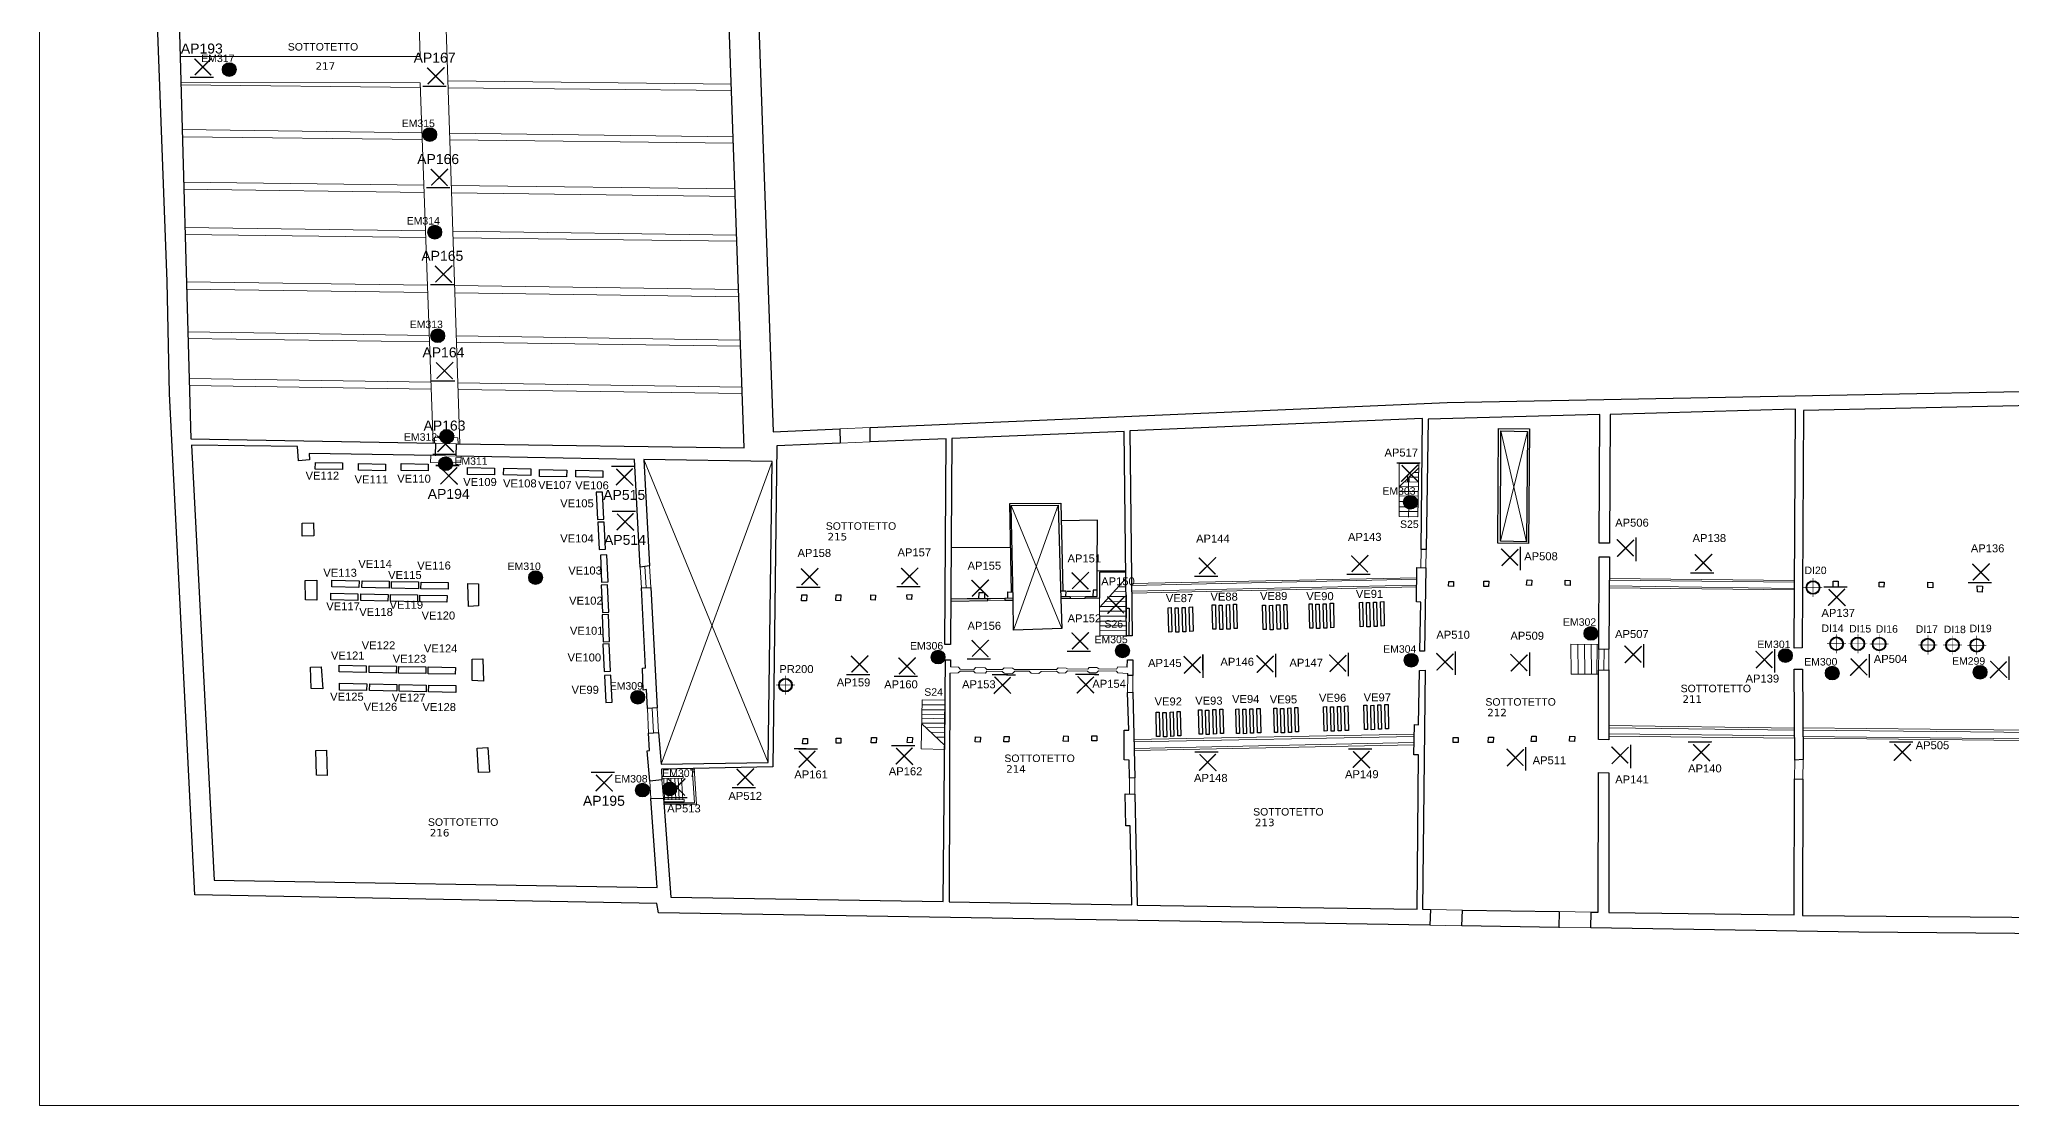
# Model space of a CAD drawing. Header units: metres. Extents: x -5474 to 6366, y -12497 to -4097.
# Drawn here: x -5474 to 2414, y -12497 to -8233 of the extents above; entities that cross this region are included whole.
import ezdxf
from ezdxf.enums import TextEntityAlignment as Align

# ---------------------------------------------------------------- set-up
doc = ezdxf.new("R2010")
doc.units = ezdxf.units.M
doc.header["$LTSCALE"] = 0.0125
for name, color, linetype in [('CODICE EMERGENZE', 190, 'Continuous'), ('CODICE LAMPADINE', 150, 'Continuous'), ('LAMPADE DI EMERGENZA', 3, 'Continuous')]:
    doc.layers.add(name, color=color, linetype=linetype)
for name, color, linetype, lineweight in [('LAMPADINE', 30, 'Continuous', 30), ('MURI', 7, 'Continuous', 9), ('VANI', 66, 'Continuous', 9)]:
    doc.layers.add(name, color=color, linetype=linetype, lineweight=lineweight)
doc.styles.add('ducale_200', font='ARIAL.TTF', dxfattribs={"height": 1})
doc.styles.get("Standard").update_dxf_attribs({"font": 'romans.shx'})

# ---------------------------------------------------------------- blocks, each defined once
blk = doc.blocks.new('re')
at = {"const_width": 0.3}
for points in [[(51.55, 419.05), (51.66, 413.81)], [(55.72, 418.12), (52.08, 414.34)], [(52.09, 417.95), (55.87, 414.31)]]:
    blk.add_lwpolyline(points, dxfattribs=at)
blk = doc.blocks.new('5ea4y')
h = blk.add_hatch(color=256)
edge = h.paths.add_edge_path(flags=16)
edge.add_arc((973, 697), 102, 0, 360)
edge = h.paths.add_edge_path()
edge.add_arc((973, 697), 112, 0, 360)
at = {"const_width": 10}
for points in [[(1130, 697), (815, 697)], [(973, 855), (973, 540)]]:
    blk.add_lwpolyline(points, dxfattribs=at)
for radius in [112, 102]:
    blk.add_circle((973, 697), radius)
at = {"color": 160, "insert": (996, 726), "char_height": 2, "width": 10.79, "attachment_point": 1, "style": 'ducale_200'}
blk.add_mtext('{\\H0.75x; }', dxfattribs=at)

msp = doc.modelspace()

# ---------------------------------------------------------------- hatches: boundary and pattern name
at = {"layer": 'LAMPADE DI EMERGENZA'}
for color, points in [(256, [(-4741.9, -8353.8, 1), (-4686.9, -8353.8, 1)]), (256, [(-3940.2, -8613.7, 1), (-3885.2, -8613.7, 1)]), (256, [(-3920.3, -9003.8, 1), (-3865.3, -9003.8, 1)]), (256, [(-3908.3, -9418, 1), (-3853.3, -9418, 1)]), (256, [(-3872.4, -9821.3, 1), (-3817.4, -9821.3, 1)]), (256, [(-3876.7, -9929.9, 1), (-3821.7, -9929.9, 1)]), (256, [(-17.9, -10084.3, 1), (37.1, -10084.3, 1)]), (256, [(-3516.5, -10385.5, 1), (-3461.6, -10385.5, 1)]), (256, [(704.5, -10608.5, 1), (759.5, -10608.5, 1)]), (256, [(-1907.2, -10703.6, 1), (-1852.2, -10703.6, 1)]), (256, [(-1169.2, -10678.3, 1), (-1114.2, -10678.3, 1)]), (256, [(-14.7, -10716.4, 1), (40.3, -10716.4, 1)]), (256, [(1481.8, -10697.6, 1), (1536.8, -10697.6, 1)]), (256, [(1669.3, -10767.5, 1), (1724.3, -10767.5, 1)]), (256, [(2260.4, -10764.3, 1), (2315.4, -10764.3, 1)]), (5, [(-3108.2, -10864.1, 1), (-3053.2, -10864.1, 1)]), (256, [(-3089.4, -11235.3, 1), (-3034.4, -11235.3, 1)]), (256, [(-2980.3, -11230.9, 1), (-2925.4, -11230.9, 1)])]:
    msp.add_hatch(color=color, dxfattribs=at).paths.add_polyline_path(points)

# ---------------------------------------------------------------- linework, layer by layer
for centre in [(-4714.4, -8353.8), (-3912.7, -8613.7), (-3892.8, -9003.8), (-3880.8, -9418), (-3844.9, -9821.3), (-3849.2, -9929.9), (9.6, -10084.3), (-3489, -10385.5), (732, -10608.5), (-1879.7, -10703.6), (-1141.7, -10678.3), (12.8, -10716.4), (1509.3, -10697.6), (1696.8, -10767.5), (2287.9, -10764.3), (-3061.9, -11235.3), (-2952.9, -11230.9)]:
    msp.add_circle(centre, 27.5, dxfattribs=at)
at = {"layer": 'LAMPADE DI EMERGENZA', "color": 5}
msp.add_circle((-3080.7, -10864.1), 27.5, dxfattribs=at)
at = {"layer": 'LAMPADINE'}
for points in [[(-4370.1, -9924.7), (-4261.7, -9926.7), (-4262.2, -9953.7), (-4370.6, -9951.7)], [(-4197.3, -9929.1), (-4088.9, -9931.2), (-4089.4, -9958.2), (-4197.8, -9956.2)], [(-4026.9, -9929.6), (-3918.5, -9931.6), (-3919, -9958.7), (-4027.5, -9956.6)], [(-3761.6, -9945.6), (-3653.2, -9947.7), (-3653.7, -9974.7), (-3762.1, -9972.6)], [(-3616.6, -9948.1), (-3508.2, -9950.1), (-3508.7, -9977.1), (-3617.2, -9975.1)], [(-3473.3, -9953.5), (-3364.9, -9955.6), (-3365.4, -9982.6), (-3473.8, -9980.5)], [(-3328.4, -9956), (-3220, -9958), (-3220.5, -9985.1), (-3328.9, -9983)], [(-3246.4, -10044.4), (-3241.5, -10153.1), (-3216.1, -10152), (-3221, -10043.3)], [(-3240, -10164.4), (-3235.1, -10273.1), (-3209.7, -10272), (-3214.7, -10163.3)], [(-3229.9, -10295.3), (-3225, -10404), (-3199.6, -10402.9), (-3204.6, -10294.2)], [(-4303.8, -10395.8), (-4195.4, -10397.9), (-4195.9, -10424.9), (-4304.3, -10422.9)], [(-4183.3, -10398.3), (-4074.9, -10400.4), (-4075.4, -10427.4), (-4183.8, -10425.3)], [(-4065.3, -10400.8), (-3956.9, -10402.8), (-3957.4, -10429.8), (-4065.8, -10427.8)], [(-3947.3, -10403.2), (-3838.9, -10405.3), (-3839.4, -10432.3), (-3947.8, -10430.2)], [(-4308.2, -10447.9), (-4199.8, -10450), (-4200.3, -10477), (-4308.7, -10475)], [(-4187.7, -10450.4), (-4079.3, -10452.5), (-4079.8, -10479.5), (-4188.2, -10477.4)], [(-4069.7, -10452.9), (-3961.3, -10454.9), (-3961.8, -10481.9), (-4070.2, -10479.9)], [(-3951.7, -10455.3), (-3843.3, -10457.4), (-3843.8, -10484.4), (-3952.2, -10482.3)], [(-3226.6, -10415.8), (-3221.7, -10524.5), (-3196.3, -10523.3), (-3201.3, -10414.6)], [(-383.3, -10490.6), (-380.8, -10588.1), (-393, -10588.4), (-395.6, -10491)], [(-327.1, -10489.8), (-324.5, -10587.3), (-336.8, -10587.6), (-339.3, -10490.1)], [(-298.5, -10488), (-296, -10585.5), (-308.3, -10585.8), (-310.8, -10488.3)], [(-182, -10484.1), (-179.4, -10581.6), (-191.7, -10582), (-194.3, -10484.5)], [(-154.2, -10485.1), (-151.6, -10582.6), (-163.9, -10582.9), (-166.5, -10485.4)], [(-125.7, -10483.3), (-123.1, -10580.8), (-135.4, -10581.1), (-138, -10483.6)], [(-97.2, -10481.5), (-94.6, -10579), (-106.9, -10579.3), (-109.5, -10481.8)], [(-3223.4, -10533.8), (-3218.5, -10642.5), (-3193.1, -10641.4), (-3198.1, -10532.6)], [(-947.1, -10505.5), (-944.5, -10603), (-956.8, -10603.3), (-959.4, -10505.8)], [(-919.3, -10506.5), (-916.8, -10603.9), (-929.1, -10604.3), (-931.6, -10506.8)], [(-890.8, -10504.7), (-888.2, -10602.2), (-900.5, -10602.5), (-903.1, -10505)], [(-862.3, -10502.9), (-859.7, -10600.4), (-872, -10600.7), (-874.6, -10503.2)], [(-770.5, -10494.5), (-767.9, -10592), (-780.2, -10592.3), (-782.8, -10494.9)], [(-742.7, -10495.5), (-740.2, -10593), (-752.5, -10593.3), (-755, -10495.8)], [(-714.2, -10493.7), (-711.6, -10591.2), (-723.9, -10591.5), (-726.5, -10494)], [(-685.7, -10491.9), (-683.1, -10589.4), (-695.4, -10589.7), (-698, -10492.2)], [(-569.3, -10495.3), (-566.8, -10592.8), (-579.1, -10593.1), (-581.6, -10495.7)], [(-541.6, -10496.3), (-539, -10593.8), (-551.3, -10594.1), (-553.9, -10496.6)], [(-513.1, -10494.5), (-510.5, -10592), (-522.8, -10592.3), (-525.4, -10494.8)], [(-484.5, -10492.7), (-482, -10590.2), (-494.3, -10590.5), (-496.8, -10493)], [(-355.6, -10491.6), (-353, -10589), (-365.3, -10589.4), (-367.9, -10491.9)], [(-3220.2, -10651.8), (-3215.3, -10760.5), (-3189.9, -10759.4), (-3194.9, -10650.7)], [(-4275, -10735.8), (-4166.6, -10737.8), (-4167.1, -10764.8), (-4275.5, -10762.8)], [(-4154.6, -10738.2), (-4046.1, -10740.3), (-4046.7, -10767.3), (-4155.1, -10765.2)], [(-4036.5, -10740.7), (-3928.1, -10742.7), (-3928.6, -10769.7), (-4037, -10767.7)], [(-3918.5, -10743.1), (-3810.1, -10745.2), (-3810.6, -10772.2), (-3919, -10770.1)], [(-3213.7, -10776.8), (-3208.8, -10885.5), (-3183.4, -10884.3), (-3188.4, -10775.6)], [(-4273.2, -10808.2), (-4164.8, -10810.3), (-4165.3, -10837.3), (-4273.7, -10835.2)], [(-4152.7, -10810.7), (-4044.3, -10812.7), (-4044.8, -10839.7), (-4153.2, -10837.7)], [(-4034.7, -10813.1), (-3926.3, -10815.2), (-3926.8, -10842.2), (-4035.2, -10840.1)], [(-3916.7, -10815.6), (-3808.3, -10817.6), (-3808.8, -10844.6), (-3917.2, -10842.6)], [(-995.5, -10923.7), (-992.9, -11021.2), (-1005.2, -11021.5), (-1007.8, -10924)], [(-967.7, -10924.7), (-965.1, -11022.1), (-977.4, -11022.5), (-980, -10925)], [(-939.2, -10922.9), (-936.6, -11020.4), (-948.9, -11020.7), (-951.5, -10923.2)], [(-910.7, -10921.1), (-908.1, -11018.6), (-920.4, -11018.9), (-923, -10921.4)], [(-824.9, -10914.2), (-822.3, -11011.7), (-834.6, -11012.1), (-837.2, -10914.6)], [(-797.1, -10915.2), (-794.6, -11012.7), (-806.9, -11013), (-809.4, -10915.5)], [(-768.6, -10913.4), (-766, -11010.9), (-778.3, -11011.2), (-780.9, -10913.7)], [(-740.1, -10911.6), (-737.5, -11009.1), (-749.8, -11009.4), (-752.4, -10911.9)], [(-676.4, -10911.1), (-673.8, -11008.6), (-686.1, -11008.9), (-688.7, -10911.4)], [(-648.7, -10912), (-646.1, -11009.5), (-658.4, -11009.8), (-661, -10912.3)], [(-620.1, -10910.2), (-617.6, -11007.7), (-629.9, -11008), (-632.4, -10910.6)], [(-591.6, -10908.5), (-589, -11005.9), (-601.3, -11006.3), (-603.9, -10908.8)], [(-524.8, -10907.9), (-522.2, -11005.4), (-534.5, -11005.7), (-537.1, -10908.3)], [(-497, -10908.9), (-494.5, -11006.3), (-506.8, -11006.7), (-509.3, -10909.2)], [(-468.5, -10907.1), (-465.9, -11004.6), (-478.2, -11004.9), (-480.8, -10907.4)], [(-440, -10905.3), (-437.4, -11002.8), (-449.7, -11003.1), (-452.3, -10905.6)], [(-325.8, -10901.6), (-323.2, -10999.1), (-335.5, -10999.4), (-338.1, -10901.9)], [(-298, -10902.6), (-295.4, -11000), (-307.7, -11000.4), (-310.3, -10902.9)], [(-269.5, -10900.8), (-266.9, -10998.2), (-279.2, -10998.6), (-281.8, -10901.1)], [(-241, -10899), (-238.4, -10996.5), (-250.7, -10996.8), (-253.3, -10899.3)], [(-164.7, -10895.3), (-162.1, -10992.8), (-174.4, -10993.1), (-177, -10895.6)], [(-136.9, -10896.2), (-134.3, -10993.7), (-146.6, -10994), (-149.2, -10896.6)], [(-108.4, -10894.5), (-105.8, -10991.9), (-118.1, -10992.3), (-120.7, -10894.8)], [(-79.9, -10892.7), (-77.3, -10990.2), (-89.6, -10990.5), (-92.2, -10893)]]:
    msp.add_lwpolyline(points, close=True, dxfattribs=at)
at = {"layer": 'MURI'}
for p, q in [((-5473.7, -12497.3), (-5473.7, -4097.3)), ((6366.3, -12497.3), (-5473.7, -12497.3))]:
    msp.add_line(p, q, dxfattribs=at)
at = {"layer": 'MURI', "linetype": 'ByBlock', "lineweight": 30}
for p, q in [((-4963.1, -9201.2), (-5120.4, -5006.2)), ((-2655.6, -9866.7), (-2776.6, -6391.3)), ((-2654, -6560.4), (-2538.7, -9802.1)), ((-4931.6, -7566), (-4868.3, -9831.1)), ((-4953.4, -9650.8), (-4963.1, -9201.2)), ((-4851.5, -11654.4), (-4953.4, -9650.8)), ((-4953.4, -9650.8), (-4953.4, -9650.8)), ((-4868.3, -9831.1), (-3889.5, -9848.1)), ((-4441.5, -9861.8), (-4866, -9855.6)), ((-4866, -9855.6), (-4774.5, -11596.1)), ((-3889.5, -9848.1), (-3891.2, -9896.9)), ((-3807.3, -9899.9), (-3805.5, -9851.1)), ((-3805.5, -9851.1), (-2655.6, -9866.7)), ((-2523.9, -9859.1), (-2539.7, -11142)), ((-2538.7, -9802.1), (-2272.3, -9790.6)), ((-2271.2, -9848.3), (-2523.9, -9859.1)), ((-2272.3, -9790.6), (-2271.2, -9848.3)), ((-4437.4, -9918.4), (-4441.5, -9861.8)), ((-4393, -9913.9), (-4437.4, -9918.4)), ((-3891.2, -9896.9), (-4395.1, -9889.4)), ((-4395.1, -9889.4), (-4393, -9913.9)), ((-3094.3, -9913.4), (-3807.3, -9899.9)), ((-3071.6, -10343.6), (-3094.3, -9913.4)), ((-2543, -9921.1), (-3056.1, -9913.3)), ((-3056.1, -9913.3), (-3033.2, -10338.9)), ((-2558.9, -11124.5), (-2543, -9921.1)), ((-1241.2, -10155.7), (-1386.4, -10158.7)), ((-1242.5, -10357.6), (-1241.2, -10155.7)), ((-1589.1, -10266.5), (-1827.2, -10265.1)), ((-3033.2, -10338.9), (-3071.6, -10343.6)), ((-1859.4, -11681.4), (-1849.1, -10714.8)), ((-1849.1, -10714.8), (-1829.9, -10715.1)), ((-1829.9, -10715.1), (-1830.1, -10742.8)), ((-1122.7, -10743.9), (-1121.7, -10714.9)), ((-1121.7, -10714.9), (-1100, -10715.1)), ((-1100, -10715.1), (-1100.1, -10777.4)), ((-1831.8, -10767.2), (-1835, -11682.3)), ((-1120.9, -10777.6), (-1120.2, -10768.5)), ((-1100.1, -10777.4), (-1120.9, -10777.6)), ((42.4, -10973.9), (45.6, -10757)), ((45.6, -10757), (68.6, -10756.3)), ((68.6, -10756.3), (58.5, -11712.4)), ((-3037.5, -11007.9), (-2997.7, -11004.8)), ((-3033.9, -11076.8), (-3037.5, -11007.9)), ((-2997.7, -11004.8), (-2987, -11132)), ((22.8, -11093.9), (25.6, -10973.3)), ((25.6, -10973.3), (42.4, -10973.9)), ((-3043.1, -11078), (-3033.9, -11076.8)), ((-3032.2, -11199.1), (-3043.1, -11078)), ((42.6, -11094.6), (22.8, -11093.9)), ((37.2, -11711.7), (42.6, -11094.6)), ((-2984.7, -11194.7), (-3032.2, -11199.1)), ((-2987, -11132), (-2558.9, -11124.5)), ((-2539.7, -11142), (-2986.2, -11151.9)), ((-2986.2, -11151.9), (-2984.7, -11194.7)), ((760.9, -11724), (761.7, -11165)), ((761.7, -11165), (803.6, -11166.6)), ((803.6, -11166.6), (803.7, -11725.6)), ((1544.4, -11734), (1545.6, -11190.1)), ((1545.6, -11190.1), (1579.2, -11191.3)), ((1579.2, -11191.3), (1577.9, -11736.7)), ((-3028.6, -11269.5), (-2978.1, -11268.3)), ((-3003.2, -11624.9), (-3028.6, -11269.5)), ((-2978.1, -11268.3), (-2948.1, -11663.5)), ((-1128.8, -11377.8), (-1131.8, -11250.8)), ((-1131.8, -11250.8), (-1092.2, -11252.3)), ((-1092.2, -11252.3), (-1083.7, -11695.7)), ((-1110.5, -11378.4), (-1128.8, -11377.8)), ((-1105.1, -11694.9), (-1110.5, -11378.4)), ((-3004, -11689), (-4851.5, -11654.4)), ((-4774.5, -11596.1), (-3003.2, -11624.9)), ((-2948.1, -11663.5), (-1859.4, -11681.4)), ((-2997.7, -11725.9), (-3004, -11689)), ((88, -11776.4), (-2997.7, -11725.9)), ((-2997.7, -11725.9), (-2997.7, -11725.9)), ((-1835, -11682.3), (-1105.1, -11694.9)), ((-1083.7, -11695.7), (37.2, -11711.7)), ((37.2, -11711.7), (37.2, -11711.7)), ((58.5, -11712.4), (89.7, -11712.9)), ((89.7, -11712.9), (88, -11776.4)), ((731.3, -11786.9), (733.1, -11723.6)), ((733.1, -11723.6), (760.9, -11724)), ((803.7, -11725.6), (1544.4, -11734)), ((1577.9, -11736.7), (4116.4, -11759.5)), ((1803.1, -11804.4), (731.3, -11786.9)), ((1803.1, -11804.4), (1803.1, -11804.4)), ((6086.5, -11838.4), (1803.1, -11804.4))]:
    msp.add_line(p, q, dxfattribs=at)
at = {"layer": 'MURI', "color": 252}
for p, q in [((-1798.9, -10766.9), (-1831.8, -10767.2)), ((-1830.1, -10742.8), (-1798, -10744)), ((-1791, -10759.5), (-1798.9, -10766.9)), ((-1798, -10744), (-1790.7, -10751.9)), ((-1737.5, -10759.9), (-1791, -10759.5)), ((-1790.7, -10751.9), (-1735.8, -10753.9)), ((-1731.6, -10766.3), (-1737.5, -10759.9)), ((-1735.8, -10753.9), (-1729.3, -10745)), ((-1690.4, -10767.7), (-1731.6, -10766.3)), ((-1729.3, -10745), (-1691.2, -10746.3)), ((-1691.2, -10746.3), (-1683.8, -10752.7)), ((-1684, -10760.3), (-1690.4, -10767.7)), ((-1623, -10761), (-1684, -10760.3)), ((-1683.8, -10752.7), (-1621.2, -10753.4)), ((-1615.5, -10767.4), (-1623, -10761)), ((-1621.2, -10753.4), (-1614.8, -10746)), ((-1582, -10768.6), (-1615.5, -10767.4)), ((-1614.8, -10746), (-1581.2, -10747.2)), ((-1572.5, -10759.8), (-1582, -10768.6)), ((-1581.2, -10747.2), (-1573.8, -10753.6)), ((-1573.8, -10753.6), (-1405.7, -10753.6)), ((-1514.5, -10760.3), (-1572.5, -10759.8)), ((-1507.1, -10768.2), (-1514.5, -10760.3)), ((-1476.6, -10769.4), (-1507.1, -10768.2)), ((-1467.1, -10760.5), (-1476.6, -10769.4)), ((-1405.9, -10759.7), (-1467.1, -10760.5)), ((-1395.5, -10767.7), (-1405.9, -10759.7)), ((-1405.7, -10753.6), (-1399.3, -10746.2)), ((-1399.3, -10746.2), (-1367.3, -10747.3)), ((-1369.5, -10767.1), (-1395.5, -10767.7)), ((-1361.6, -10758.2), (-1369.5, -10767.1)), ((-1367.3, -10747.3), (-1361.3, -10750.6)), ((-1282.2, -10759.6), (-1361.6, -10758.2)), ((-1361.3, -10750.6), (-1280.4, -10752)), ((-1273.3, -10766), (-1282.2, -10759.6)), ((-1280.4, -10752), (-1275.5, -10744.5)), ((-1275.5, -10744.5), (-1245, -10745.6)), ((-1245.8, -10767), (-1273.3, -10766)), ((-1237.8, -10758.1), (-1245.8, -10767)), ((-1245, -10745.6), (-1236, -10750.5)), ((-1166.1, -10759.2), (-1237.8, -10758.1)), ((-1236, -10750.5), (-1165.8, -10751.5)), ((-1160.2, -10767), (-1166.1, -10759.2)), ((-1165.8, -10751.5), (-1160.9, -10742.5)), ((-1160.9, -10742.5), (-1122.7, -10743.9)), ((-1120.2, -10768.5), (-1160.2, -10767))]:
    msp.add_line(p, q, dxfattribs=at)
for points in [[(-2716.6, -5627.6), (-4081.1, -5673.1), (-4073.5, -5801.8), (-4058.1, -5799.2), (-4051, -6025.6), (-4021.9, -6066.4), (-3951.2, -8301.3), (-4911.1, -8301.7)], [(-2716.9, -5722.4), (-3926.9, -5761.2), (-3792.4, -9851.3)], [(-4908.2, -8405.7), (-3950.5, -8406.6), (-3898.6, -9847.9)], [(-4907.9, -8414.9), (-3949.8, -8424.8)], [(-3840.1, -8398.4), (-2706.2, -8411.8)], [(-3839.2, -8426), (-2705.3, -8437.8)], [(-4902.9, -8593.8), (-3943.3, -8606.5)], [(-4902.1, -8622.8), (-3942.3, -8633.5)], [(-3833.2, -8607.9), (-2698.9, -8622.9)], [(-3832.4, -8634.8), (-2698, -8647.4)], [(-4897, -8803.3), (-3935.8, -8815.4)], [(-4896.2, -8832.4), (-3934.7, -8845.1)], [(-3826.4, -8816.8), (-2691.7, -8831)], [(-3825.4, -8846.5), (-2690.6, -8861.5)], [(-4891.9, -8985.3), (-3929.2, -8998.7)], [(-4891.2, -9012.9), (-3928.2, -9024.9)], [(-3820.3, -9000.2), (-2685.2, -9016)], [(-3819.5, -9026.3), (-2684.4, -9040.5)], [(-4885.9, -9202.5), (-3921.4, -9215.9)], [(-3813.2, -9217.5), (-2677.7, -9233.3)], [(-4885.1, -9231.6), (-3920.3, -9245)], [(-3812.2, -9246.5), (-2676.6, -9262.4)], [(-4880.3, -9402.9), (-3914.1, -9417)], [(-4879.5, -9428.9), (-3913.2, -9442.3)], [(-3806.6, -9418.6), (-2670.6, -9435.2)], [(-3805.8, -9443.8), (-2669.8, -9459.7)], [(-4875.1, -9589.4), (-3907.4, -9604.3)], [(-4874.3, -9617), (-3906.4, -9631.2)], [(-3800.4, -9605.9), (-2664.1, -9623.4)], [(-3799.5, -9632.7), (-2663.2, -9649.4)], [(-3894, -9848), (-3893.2, -9825), (-3800.1, -9826.9), (-3799.4, -9851.2)], [(-3889.5, -9848.1), (-3805.5, -9851.1)], [(-2272.3, -9790.6), (-2151.6, -9785.3)], [(-2271.2, -9848.3), (-2150.5, -9843.1)], [(477.4, -9800.9), (369.8, -10240.1)], [(473.7, -10242.3), (372, -9798.6)], [(-3908, -9896.7), (-3909, -9925.3), (-3788.4, -9926.6), (-3787.4, -9900.3)], [(-3891.2, -9896.9), (-3807.3, -9899.9)], [(-3056.1, -9913.3), (-2558.9, -11124.5)], [(-2543, -9921.1), (-2987, -11132)], [(-35.5, -9929.6), (43.4, -9929.9), (39.3, -10142.1), (-35.5, -10140.9), (-35.5, -9929.6)], [(-35.5, -10023), (43.1, -9946.9)], [(-14, -10002.2), (42, -10003.2)], [(-1.7, -10001.3), (-1.7, -9978.2)], [(2, -10144.4), (3.5, -10103.3), (1.8, -9986.8)], [(5.1, -10001.7), (5.1, -9978)], [(5.2, -9983.5), (42.3, -9983.8)], [(24, -9965.3), (42.7, -9965.5)], [(-1398.8, -10095.3), (-1577.3, -10596.1)], [(-35.5, -10041.1), (41.2, -10041.3)], [(-35.5, -10058.9), (40.9, -10059.7)], [(-35.5, -10080.8), (40.5, -10081.5)], [(-33.8, -10021.3), (41.6, -10023)], [(-1384.5, -10589.3), (-1586.8, -10097.7)], [(-35.5, -10102.2), (40, -10102.9)], [(-35.5, -10121.1), (39.7, -10121.2)], [(52.4, -10273), (51.7, -10346.3)], [(72.2, -10273.7), (71.1, -10347)], [(-3071.6, -10343.6), (-3065.4, -10426.3)], [(-3047, -10425.4), (-3052.4, -10341.2)], [(-3033.2, -10338.9), (-3028.7, -10424.6)], [(-1233.2, -10504.6), (-1127.9, -10389.5)], [(804.9, -10388.7), (1546.2, -10397.2)], [(804.9, -10395.9), (1546.1, -10404)], [(-1680.7, -10469.7), (-1612.4, -10468.7)], [(-1612.7, -10476), (-1680.5, -10477.3)], [(-1290.5, -10468.7), (-1351.7, -10469.5)], [(-1351.4, -10462.5), (-1290.3, -10461.5)], [(-1233.4, -10468), (-1232.7, -10617.2), (-1125.3, -10619.1)], [(-1211.6, -10481), (-1126.9, -10482)], [(-1193.1, -10460.8), (-1127.1, -10460.6)], [(-1174.2, -10440.1), (-1127.3, -10441.2)], [(-1158, -10422.3), (-1127.5, -10422.9)], [(804.7, -10426.4), (1546, -10434.8)], [(804.8, -10418.8), (1546, -10428.7)], [(-1233.1, -10520.4), (-1126.5, -10520.2)], [(-1233.1, -10539.8), (-1126.2, -10540.1)], [(-1233, -10559.7), (-1126, -10559.4)], [(-1229.7, -10500.7), (-1126.7, -10500.8)], [(-1232.9, -10578.5), (-1125.8, -10577.8)], [(-1232.8, -10597.8), (-1125.6, -10596.6)], [(763.8, -10653.1), (651.4, -10652.1), (653.2, -10771.3), (762.2, -10772.2)], [(678.8, -10652.3), (680.7, -10771.5)], [(706.4, -10652.6), (706.7, -10771.8)], [(732.3, -10652.8), (734.2, -10772)], [(756.8, -10653), (755.5, -10772.1)], [(763.7, -10673), (762.3, -10755.4)], [(785.1, -10672.1), (783.7, -10754.6)], [(803.5, -10671.3), (803.6, -10753.8)], [(-1943.3, -10874.7), (-1947.3, -11070.2), (-1852.7, -11073.6), (-1850.8, -10875.5), (-1943.3, -10874.7)], [(-3041.6, -10908.5), (-3037.5, -11007.9)], [(-3017.6, -11006.3), (-3022.4, -10907.6)], [(-3003.3, -10906.8), (-2997.7, -11004.8)], [(-1944.8, -10948), (-1851.6, -10949.9)], [(-1944.5, -10931.2), (-1851.4, -10933.1)], [(-1944.1, -10914.4), (-1851.2, -10914.7)], [(-1943.7, -10894.4), (-1851, -10894.9)], [(-1945.2, -10967.9), (-1851.8, -10968.2)], [(-1945.2, -10969.4), (-1852.1, -11056.8)], [(-1928.2, -10985.3), (-1852, -10986.5)], [(-1908.1, -11004.3), (-1852.2, -11004.9)], [(-1887.7, -11023.4), (-1852.4, -11023.2)], [(803.6, -10977.7), (1546.1, -10987.7)], [(803.6, -10986.1), (1546.1, -10995.3)], [(1546.2, -11019), (803.6, -11011)], [(1546.3, -11027.4), (803.6, -11019.7)], [(1579.7, -10986.6), (4125.5, -11013.2)], [(1579.8, -10995.7), (4125.4, -11020.9)], [(1579.9, -11020.7), (4125.1, -11047.3)], [(1580, -11028.3), (4125, -11054.5)], [(1546.8, -11115.3), (1545.6, -11190.1)], [(1579.2, -11191.3), (1580.5, -11113.4)], [(-3032.2, -11199.1), (-3028.6, -11269.5)], [(-2985.1, -11181.4), (-2899.6, -11180.9), (-2899.4, -11188.1), (-2984.9, -11189.1)], [(-2984.7, -11194.7), (-2978.1, -11268.3)], [(-2976.8, -11286), (-2853.5, -11286), (-2862.8, -11149.2)], [(-2976.8, -11189), (-2973.3, -11273.8)], [(-2976.4, -11291.7), (-2846, -11291.4), (-2855.2, -11148.9)], [(-2963.6, -11188.8), (-2959.5, -11273.7)], [(-2948.3, -11188.7), (-2944.2, -11273.6)], [(-2932, -11188.5), (-2928.4, -11273.5)], [(-2919.2, -11188.3), (-2915.2, -11273.4)], [(-2906, -11188.2), (-2900.9, -11273.3)], [(-2977.7, -11273.9), (-2894.8, -11273.3), (-2894.6, -11282), (-2977.1, -11282)], [(89.7, -11712.9), (217.5, -11715.1)], [(605.3, -11721.5), (733.1, -11723.6)], [(88, -11776.4), (215.8, -11778.5)], [(603.5, -11784.8), (731.3, -11786.9)]]:
    msp.add_lwpolyline(points, dxfattribs=at)
at = {"layer": 'MURI', "linetype": 'ByBlock', "lineweight": 30}
for points in [[(4156.9, -9661.7), (1582, -9717), (1576.7, -10667.1), (1544.6, -10667.4), (1550.1, -9711.3), (808.3, -9733.3), (805.7, -10248.4), (765.2, -10247.8), (767, -9733.4), (80.4, -9751.4), (72.2, -10273.7), (52.4, -10273), (57.5, -9749.1), (-1113.1, -9798.5), (-1102.9, -10618.8), (-1125.3, -10619.1), (-1134.5, -9800.8), (-1824.6, -9829.4), (-1829.6, -10653), (-1851.9, -10652.7), (-1847.6, -9830.1), (-2150.5, -9843.1), (-2151.6, -9785.3), (156.1, -9685.4), (4192.5, -9608)], [(361.7, -9789.1), (485.4, -9790.5), (482.6, -10248.8), (358.9, -10247.3), (361.7, -9789.1)], [(372, -9798.6), (477.4, -9800.9), (473.7, -10242.3), (369.8, -10240.1), (372, -9798.6)], [(-1585.5, -10443.2), (-1592.6, -10089.8), (-1387.8, -10088.1), (-1380.6, -10437.9)], [(-1586.8, -10097.7), (-1398.8, -10095.3), (-1388, -10470)], [(-4423.5, -10168), (-4377.6, -10166.6), (-4376.5, -10218.6), (-4422.3, -10220), (-4423.5, -10168)], [(-1579.6, -10475.3), (-1586.8, -10097.7)], [(-4410.4, -10397.6), (-4364.5, -10396.2), (-4364.3, -10475.7), (-4410.1, -10474), (-4410.4, -10397.6)], [(-3760, -10408.9), (-3717.2, -10410.4), (-3717.4, -10499), (-3757.2, -10500.7), (-3760, -10408.9)], [(-1128.2, -10364.3), (-1233.8, -10364.1), (-1233.4, -10468), (-1290.5, -10468.7), (-1290.3, -10461.5), (-1243.1, -10460.7), (-1242.5, -10357.6), (-1128.3, -10358.7)], [(36, -10345.7), (71.1, -10347), (66.7, -10679.9), (46.9, -10679.2), (50.9, -10483.7), (34.1, -10483.1), (36, -10345.7)], [(162.9, -10400.5), (182.7, -10401.3), (182, -10421.1), (162.2, -10420.4), (162.9, -10400.5)], [(303.6, -10399.5), (323.4, -10400.2), (322.6, -10421.6), (302.8, -10420.9), (303.6, -10399.5)], [(476.9, -10395.1), (495.2, -10395.7), (494.5, -10417.1), (474.6, -10416.4), (476.9, -10395.1)], [(629, -10396), (648.9, -10396.7), (648.2, -10416.5), (628.3, -10415.8), (629, -10396)], [(1701, -10399.7), (1720.8, -10400.4), (1720, -10423.3), (1700.1, -10422.6), (1701, -10399.7)], [(1884.2, -10403.2), (1904, -10403.9), (1903.3, -10423.8), (1885, -10423.1), (1884.2, -10403.2)], [(2079.7, -10404.2), (2099.6, -10404.9), (2098.8, -10426.2), (2079, -10425.5), (2079.7, -10404.2)], [(-3065.4, -10426.3), (-3028.7, -10424.6), (-3003.3, -10906.8), (-3041.6, -10908.5), (-3045, -10833.5), (-3058.8, -10836), (-3061.7, -10747.3), (-3049.4, -10746.2), (-3065.4, -10426.3)], [(-2424.7, -10454), (-2404.9, -10454.7), (-2405.7, -10479.1), (-2425.6, -10478.4), (-2424.7, -10454)], [(-2287.2, -10454.4), (-2268.9, -10455.1), (-2269.7, -10477.9), (-2288, -10477.3), (-2287.2, -10454.4)], [(-2148.2, -10454.8), (-2129.9, -10455.5), (-2130.6, -10475.3), (-2148.9, -10474.7), (-2148.2, -10454.8)], [(-2004.5, -10453.9), (-1984.6, -10453.1), (-1985.4, -10472.9), (-2003.7, -10472.3), (-2004.5, -10453.9)], [(-1828.5, -10480.1), (-1680.5, -10477.3), (-1680.7, -10469.7), (-1828.5, -10472)], [(-1716.4, -10470.3), (-1715.4, -10444.5), (-1693.6, -10445.3), (-1693.9, -10469.9)], [(-1579.7, -10468.2), (-1612.4, -10468.7), (-1612.7, -10476), (-1579.6, -10475.3)], [(-1600.7, -10468.5), (-1600.3, -10443), (-1580.2, -10443.2)], [(-1388, -10470), (-1384.5, -10589.3), (-1577.3, -10596.1), (-1579.6, -10475.3)], [(-1388.9, -10437.9), (-1369.1, -10437.9), (-1369.3, -10462.8)], [(-1351.4, -10462.5), (-1388.2, -10463.1)], [(-1351.7, -10469.5), (-1388, -10470)], [(-1351.4, -10462.5), (-1351.7, -10469.5)], [(-1243, -10435.5), (-1259.8, -10435.7), (-1260.7, -10461)], [(2276.7, -10418.5), (2298.1, -10419.3), (2297.2, -10443.7), (2277.4, -10443), (2276.7, -10418.5)], [(-1126.6, -10507.5), (-1114.7, -10507.4), (-1116.2, -10619)], [(-3743.4, -10712), (-3700.6, -10710.5), (-3697.6, -10799.2), (-3743.4, -10797.6), (-3743.4, -10712)], [(-4389.3, -10743.7), (-4346.5, -10742.2), (-4340.5, -10831), (-4386.3, -10829.4), (-4389.3, -10743.7)], [(1544.7, -10751.5), (1578.3, -10751.2), (1580.5, -11113.4), (1546.8, -11115.3), (1544.7, -10751.5)], [(-1121.8, -10844.8), (-1100.4, -10844), (-1092.9, -11186.6), (-1114.3, -11187.3), (-1114.7, -11115.5), (-1134.6, -11114.8), (-1134.9, -10995.6), (-1116.5, -10996.2), (-1121.8, -10844.8)], [(-2419.5, -11028.7), (-2401.2, -11029.3), (-2401.9, -11050.7), (-2421.8, -11050), (-2419.5, -11028.7)], [(-2286.5, -11027.4), (-2268.2, -11028), (-2268.9, -11047.9), (-2287.2, -11047.2), (-2286.5, -11027.4)], [(-2145.8, -11024.8), (-2126, -11025.5), (-2126.8, -11046.9), (-2146.6, -11046.2), (-2145.8, -11024.8)], [(-2000.7, -11023.9), (-1982.3, -11024.6), (-1983.1, -11046), (-2003, -11045.2), (-2000.7, -11023.9)], [(-1730.2, -11023), (-1710.4, -11023.7), (-1711.1, -11043.5), (-1730.9, -11042.8), (-1730.2, -11023)], [(-1615.5, -11021), (-1595.7, -11021.7), (-1596.5, -11043.1), (-1616.3, -11042.4), (-1615.5, -11021)], [(-1377.1, -11018.9), (-1358.8, -11019.6), (-1359.6, -11040.9), (-1379.4, -11040.2), (-1377.1, -11018.9)], [(-1264, -11018.4), (-1244.2, -11019.1), (-1244.9, -11039), (-1264.7, -11038.3), (-1264, -11018.4)], [(180.9, -11024.6), (200.8, -11025.3), (200.1, -11045.2), (180.2, -11044.5), (180.9, -11024.6)], [(321.6, -11023.6), (341.5, -11024.3), (340.7, -11045.7), (320.9, -11045), (321.6, -11023.6)], [(495, -11019.2), (513.3, -11019.8), (512.5, -11041.2), (492.7, -11040.5), (495, -11019.2)], [(647.1, -11020.1), (666.9, -11020.8), (666.2, -11040.6), (646.4, -11039.9), (647.1, -11020.1)], [(-4367.7, -11077.6), (-4324.9, -11076), (-4322.4, -11177), (-4365.2, -11175.4), (-4367.7, -11077.6)], [(-3722.6, -11067.2), (-3679.8, -11065.7), (-3674.1, -11163.7), (-3717, -11165.2), (-3722.6, -11067.2)]]:
    msp.add_lwpolyline(points, dxfattribs=at)
for points in [[(805.4, -10302.5), (803.5, -10671.3), (763.7, -10673), (765, -10301.8)], [(761.9, -11032.9), (762.3, -10755.4), (803.6, -10753.8), (803.6, -11034.4)], [(215.8, -11778.5), (217.5, -11715.1), (605.3, -11721.5), (603.5, -11784.8)]]:
    msp.add_lwpolyline(points, close=True, dxfattribs=at)
at = {"layer": 'MURI'}
for points in [[(-1105.5, -10409.4), (35.5, -10386.4)], [(-1105.4, -10416.6), (35.4, -10392)], [(-1105.1, -10440), (35, -10415.9)], [(-1105, -10447.7), (35, -10422)], [(-1120.9, -10777.6), (-1121.8, -10844.8)], [(-1100.1, -10777.4), (-1100.4, -10844)], [(-1096.2, -11033.6), (24.7, -11011.4)], [(-1096, -11042.1), (24.5, -11020.6)], [(-1095.4, -11069.6), (23.9, -11045.1)], [(-1095.3, -11077.2), (23.7, -11054.2)], [(-1114.3, -11187.3), (-1113.5, -11251.5)], [(-1092.9, -11186.6), (-1092.2, -11252.3)]]:
    msp.add_lwpolyline(points, dxfattribs=at)

# ---------------------------------------------------------------- block references
at = {"layer": 'LAMPADINE', "zscale": 18.06767120358864}
for p, xscale, yscale, rotation in [((2678.6, -9471.2), 18.06767120358923, 18.06767120358836, 88.82196911851887), ((3609.7, -9507.8), 18.06767120358923, 18.06767120358836, 88.82196911851887), ((3623.8, -9913.2), 18.06767120358923, 18.06767120358836, 88.82196911851887), ((3640.6, -10300.3), 18.06767120358923, 18.06767120358836, 88.82196911851887), ((3644.9, -10686.5), 18.06767120358923, 18.06767120358836, 88.82196911851887), ((3649.3, -10979.3), 18.06767120358923, 18.06767120358836, 88.82196911851887), ((3662.2, -8850.3), -18.06767120358832, 18.06767120358836, 91.17803088148118), ((4364.3, -8854.1), -18.06767120358832, 18.06767120358836, 91.17803088148118), ((7507.9, -8857.1), -18.06767120358859, 18.06767120358836, 91.04676835107394), ((4367.3, -9034.1), -18.06767120358832, 18.06767120358836, 91.17803088148118), ((1998.4, -2769.3), 18.06767120359189, 18.06767120358836, 178.8219691185306), ((6695.7, -11467.3), 18.06767120358923, 18.06767120358836, 88.82196911851887), ((7305.1, -11459), 18.06767120358923, 18.06767120358836, 88.82196911851887), ((1536.3, -2806.5), 18.06767120359189, 18.06767120358836, 178.8219691185306), ((8679.6, -11454.3), 18.06767120358923, 18.06767120358836, 88.82196911851887), ((9789.9, -11492.4), 18.06767120358923, 18.06767120358836, 88.82196911851887), ((5104.8, -11510.9), 18.06767120358923, 18.06767120358836, 88.82196911851887), ((5504.8, -11508.9), 18.06767120358923, 18.06767120358836, 88.82196911851887), ((5786.8, -11557.2), 18.06767120358923, 18.06767120358836, 88.82196911851887), ((6186.9, -11527), 18.06767120358923, 18.06767120358836, 88.82196911851887), ((-39.8, -2997.7), 18.06767120359189, 18.06767120358836, 178.8219691185306), ((9215.7, -9353.2), -18.06767120358859, 18.06767120358836, 91.04676835107394), ((5786.8, -11797.8), 18.06767120358923, 18.06767120358836, 88.82196911851887), ((6186.9, -11767.6), 18.06767120358923, 18.06767120358836, 88.82196911851887), ((2029.1, -3194.7), 18.06767120359189, 18.06767120358836, 178.8219691185306), ((5304.7, -11860.2), 18.06767120358923, 18.06767120358836, 88.82196911851887), ((5494.4, -11867.9), 18.06767120358923, 18.06767120358836, 88.82196911851887), ((266.4, -3236.7), 18.06767120359189, 18.06767120358836, 178.8219691185306), ((557.4, -3233.5), 18.06767120359189, 18.06767120358836, 178.8219691185306), ((848.5, -3230.4), 18.06767120359189, 18.06767120358836, 178.8219691185306), ((1276.5, -3224.4), 18.06767120359189, 18.06767120358836, 178.8219691185306), ((1573, -3228.3), 18.06767120359189, 18.06767120358836, 178.8219691185306), ((2553.7, -3215.8), 18.06767120359189, 18.06767120358836, 178.8219691185306), ((2914.7, -18243.9), -18.06767120356768, 18.06767120359291, 1.046768351075142), ((3473.7, -18253.8), -18.06767120356768, 18.06767120359291, 1.046768351075142), ((-9103.2, -9582.7), 18.0676712035878, 18.06767120358836, 268.0216116020324), ((-8770.7, -9581.1), 18.0676712035878, 18.06767120358836, 268.0216116020324), ((8673.6, -9973.5), -18.06767120358859, 18.06767120358836, 91.04676835107394), ((9478.4, -9973), -18.06767120358859, 18.06767120358836, 91.04676835107394), ((5097.7, -10000.8), -18.06767120358859, 18.06767120358836, 91.04676835107394), ((5486.3, -9988.3), -18.06767120358859, 18.06767120358836, 91.04676835107394), ((6699.7, -10013.4), -18.06767120358859, 18.06767120358836, 91.04676835107394), ((7314, -10001.4), -18.06767120358859, 18.06767120358836, 91.04676835107394), ((1557.7, -3607.4), 18.06767120359189, 18.06767120358836, 178.8219691185306), ((1977.1, -3598.2), 18.06767120359189, 18.06767120358836, 178.8219691185306), ((4282.9, -10077.9), -18.06767120358832, 18.06767120358836, 91.17803088148118), ((4573.1, -12352.1), 18.06767120358923, 18.06767120358836, 88.82196911851887), ((4847.4, -12312.4), 18.06767120358923, 18.06767120358836, 88.82196911851887)]:
    msp.add_blockref('re', p, dxfattribs=dict(at, xscale=xscale, yscale=yscale, rotation=rotation))
at = {"layer": 'LAMPADINE', "xscale": 0.2418450556288008, "yscale": 0.2418450556442622, "zscale": 0.2418450556441215}
for p in [(1384.6, -10593.9), (1479, -10818.7), (1564.1, -10819.1), (1649.2, -10819.6), (1844.1, -10823.8), (1942.7, -10824.2), (2039.7, -10824.7), (-2725.2, -10984.2)]:
    msp.add_blockref('5ea4y', p, dxfattribs=at)

# ---------------------------------------------------------------- texts
at = {"layer": 'CODICE EMERGENZE', "style": 'ducale_200'}
for s, p in [('EM317', (-4826.5, -8323.5)), ('EM315', (-4024.8, -8583.5)), ('EM314', (-4004.9, -8973.5)), ('EM313', (-3992.9, -9387.7)), ('EM312', (-4015.7, -9838.2)), ('EM311', (-3814, -9934.3)), ('EM303', (-102.5, -10054.1)), ('EM310', (-3601.1, -10355.3)), ('EM302', (619.9, -10578.2)), ('EM306', (-1991.8, -10673.3)), ('EM305', (-1253.8, -10648)), ('EM301', (1397.2, -10667.4)), ('EM304', (-99.3, -10686.2)), ('EM300', (1584.7, -10737.2)), ('EM299', (2175.9, -10734.1)), ('EM309', (-3192.8, -10833.8)), ('EM308', (-3173.9, -11205.1)), ('EM307', (-2982.7, -11182.8))]:
    msp.add_text(s, height=30, dxfattribs=at).set_placement(p)
at = {"layer": 'CODICE LAMPADINE', "width": 1534, "attachment_point": 1, "line_spacing_factor": 0.75, "style": 'ducale_200'}
for s, insert, char_height in [('AP193 ', (-4908.1, -8249.3), 40), ('AP167 ', (-3977, -8285.9), 40), ('AP166 ', (-3962.9, -8691.4), 40), ('AP165 ', (-3946.1, -9078.5), 40), ('AP164 ', (-3941.8, -9464.6), 40), ('AP163 ', (-3937.4, -9757.4), 40), ('AP517', (-93.9, -9869.3), 32), ('VE112', (-4409.2, -9961.7), 32), ('VE111 ', (-4213.3, -9976.8), 32), ('VE110', (-4042.6, -9973.8), 32), ('VE109 ', (-3778.7, -9987.3), 32), ('VE108 ', (-3619.3, -9992.7), 32), ('VE107 ', (-3479.2, -9998.6), 32), ('VE106', (-3330.8, -10000.5), 32), ('AP194', (-3920.7, -10030.7), 40), ('VE105', (-3390.8, -10072.4), 32), ('AP515', (-3218.5, -10034.5), 40), ('AP506', (828.8, -10149.7), 32), ('VE104', (-3390.8, -10212.8), 32), ('AP514', (-3215.6, -10214.5), 40), ('AP144', (-847.4, -10213.6), 32), ('AP143', (-240, -10206.6), 32), ('AP138', (1138.2, -10211.3), 32), ('AP136', (2251.2, -10252.4), 32), ('VE114', (-4198.2, -10314.6), 32), ('VE116', (-3962.6, -10321.2), 32), ('AP158 ', (-2441.6, -10270.9), 32), ('AP157', (-2041.7, -10268.6), 32), ('AP155', (-1761.5, -10322), 32), ('AP151 ', (-1361.7, -10292.8), 32), ('AP508', (464.9, -10284.2), 32), ('VE113', (-4338.2, -10350.2), 32), ('VE115', (-4079.1, -10359.1), 32), ('VE103 ', (-3358.5, -10341.2), 32), ('AP150 ', (-1227.1, -10384.4), 32), ('DI20', (1585.9, -10341.5), 30), ('VE117', (-4326.5, -10484.4), 32), ('VE119', (-4073.4, -10478.3), 32), ('VE102', (-3355.2, -10461.7), 32), ('VE87 ', (-968.5, -10451.6), 32), ('VE88', (-790, -10445.7), 32), ('VE89', (-591.8, -10443), 32), ('VE90', (-406.7, -10443.7), 32), ('VE91', (-208.5, -10434.5), 32), ('VE118', (-4194.4, -10506.9), 32), ('VE120', (-3945.2, -10521.2), 32), ('AP156', (-1761.7, -10562.4), 32), ('AP152', (-1361.4, -10532.5), 32), ('AP137', (1653.8, -10510.5), 32), ('VE122', (-4184.8, -10640.5), 32), ('VE101', (-3351.9, -10582.1), 32), ('AP510', (113.4, -10598.1), 32), ('AP509', (409.9, -10602.1), 32), ('AP507', (828.3, -10595.2), 32), ('DI14', (1653.8, -10573.1), 30), ('DI15', (1764.4, -10575.1), 30), ('DI16', (1871, -10575.9), 30), ('DI17', (2030.8, -10576.5), 30), ('DI18', (2142.8, -10577.7), 30), ('DI19', (2246.2, -10573.8), 30), ('VE121 ', (-4307.8, -10681.2), 32), ('VE123', (-4060.7, -10694.1), 32), ('VE124', (-3936.1, -10653), 32), ('VE100', (-3361.4, -10689), 32), ('AP145 ', (-1039.5, -10710.9), 32), ('AP146', (-750.1, -10706.2), 32), ('AP147', (-474.1, -10709.9), 32), ('AP504', (1863.1, -10694.8), 32), ('PR200', (-2514.3, -10735.4), 32), ('AP159', (-2284.7, -10788.8), 32), ('AP160', (-2095, -10796.5), 32), ('AP153 ', (-1783.5, -10796.3), 32), ('AP154', (-1262.5, -10794.2), 32), ('AP139', (1350.3, -10773.3), 32), ('VE125', (-4311, -10845.9), 32), ('VE127', (-4063.9, -10849.8), 32), ('VE99', (-3345.5, -10818.2), 32), ('VE92 ', (-1013.4, -10864.9), 32), ('VE93 ', (-851.1, -10861.7), 32), ('VE94 ', (-703.6, -10855.1), 32), ('VE95 ', (-552.8, -10856.7), 32), ('VE96 ', (-356.1, -10850.2), 32), ('VE97 ', (-177.4, -10848.6), 32), ('VE126', (-4176.9, -10886.4), 32), ('VE128', (-3941.9, -10887.3), 32), ('AP505', (2030.6, -11040.1), 32), ('AP511', (498.6, -11100.3), 32), ('AP161 ', (-2454.4, -11156.7), 32), ('AP162', (-2076.6, -11144.2), 32), ('AP148', (-855.8, -11170.8), 32), ('AP149 ', (-251.7, -11155.8), 32), ('AP141', (828.9, -11176.8), 32), ('AP140', (1120.4, -11132.7), 32), ('AP195', (-3299.9, -11258.3), 40), ('AP512', (-2718, -11242.7), 32), ('AP513', (-2963, -11292.7), 32)]:
    msp.add_mtext(s, dxfattribs=dict(at, insert=insert, char_height=char_height))
at = {"layer": 'MURI', "linetype": 'ByBlock', "lineweight": 30, "style": 'ducale_200'}
for p in [(-4339.5, -8277.3), (-2187.9, -10194.2), (450.5, -10897.8), (1231.3, -10844), (-1473.5, -11123.3), (-3778.9, -11378.4), (-478.4, -11337.2)]:
    msp.add_text('SOTTOTETTO', height=30, dxfattribs=at).set_placement(p, align=Align.CENTER)
at = {"layer": 'VANI', "linetype": 'Continuous', "char_height": 30, "width": 2778.7, "attachment_point": 1}
for s, insert in [('{\\fVerdana|b0|i0|c0|p34;217}', (-4369.6, -8324.4)), ('{\\fVerdana|b0|i0|c0|p34;215}', (-2321.5, -10206.8)), ('{\\fVerdana|b0|i0|c0|p34;211}', (1097.7, -10856.6)), ('{\\fVerdana|b0|i0|c0|p34;212}', (317, -10910.4)), ('{\\fVerdana|b0|i0|c0|p34;214}', (-1607.1, -11135.9)), ('{\\fVerdana|b0|i0|c0|p34;213}', (-612, -11349.8)), ('{\\fVerdana|b0|i0|c0|p34;216}', (-3912.4, -11391))]:
    msp.add_mtext(s, dxfattribs=dict(at, insert=insert))
at = {"layer": 'VANI', "color": 161, "linetype": 'Continuous', "char_height": 30, "width": 2778.72, "attachment_point": 1}
for s, insert in [('{\\fArial|b0|i0|c0|p34;S25}', (-31.7, -10157)), ('{\\fArial|b0|i0|c0|p34;S26}', (-1214.1, -10556)), ('{\\fArial|b0|i0|c0|p34;S24}', (-1934.5, -10828.2))]:
    msp.add_mtext(s, dxfattribs=dict(at, insert=insert))

doc.saveas('drawing.dxf')
